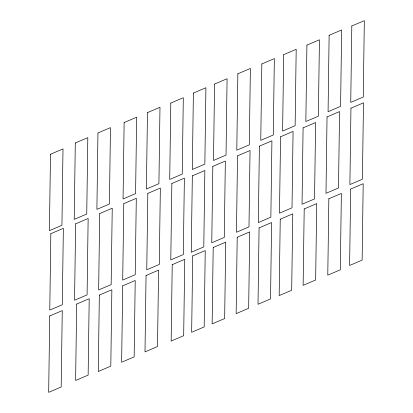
<?xml version="1.0" encoding="UTF-8"?>
<svg xmlns="http://www.w3.org/2000/svg" width="413" height="413" viewBox="0 0 413 413"><rect width="100%" height="100%" fill="white"/><g stroke="black" fill="none" stroke-linecap="round" stroke-linejoin="round"><path stroke-width="0.62" d="M50.489 154.261L49.421 230.655L61.94 225.307L63.008 148.912L50.489 154.261M49.736 315.955L48.672 392.35L61.191 387.002L62.255 310.607L49.736 315.955M50.835 233.681L49.772 310.075L62.291 304.727L63.354 228.332L50.835 233.681M75.295 142.975L74.226 219.37L86.745 214.022L87.814 137.627L75.295 142.975M75.631 223.831L74.562 300.225L87.086 294.877L88.15 218.482L75.631 223.831M76.684 304.071L75.615 380.466L88.134 375.118L89.203 298.723L76.684 304.071M97.958 132.971L96.89 209.365L109.409 204.017L110.477 127.622L97.958 132.971M99.714 213.557L98.645 289.952L111.164 284.603L112.233 208.209L99.714 213.557M99.342 295.104L98.279 371.499L110.798 366.15L111.861 289.756L99.342 295.104M124.127 122.558L123.064 198.952L135.583 193.604L136.651 117.209L124.127 122.558M123.776 203.655L122.707 280.05L135.227 274.702L136.295 198.307L123.776 203.655M122.702 285.842L121.634 362.237L134.153 356.889L135.221 280.494L122.702 285.842M147.467 112.625L146.398 189.02L158.917 183.671L159.986 107.277L147.467 112.625M146.057 275.492L144.994 351.886L157.513 346.538L158.577 270.143L146.057 275.492M147.828 193.392L146.76 269.787L159.279 264.444L160.347 188.049L147.828 193.392M170.786 103.064L169.717 179.459L182.236 174.11L183.305 97.716L170.786 103.064M171.86 183.506L170.791 259.901L183.31 254.553L184.379 178.158L171.86 183.506M172.221 264.666L171.152 341.061L183.677 335.712L184.74 259.318L172.221 264.666M193.392 93.08L192.324 169.475L204.848 164.126L205.911 87.732L193.392 93.08M192.334 175.855L191.271 252.25L203.79 246.902L204.853 170.507L192.334 175.855M192.716 255.9L191.653 332.295L204.172 326.946L205.24 250.552L192.716 255.9M212.824 166.393L211.761 242.787L224.28 237.439L225.343 161.044L212.824 166.393M214.569 84.066L213.506 160.461L226.025 155.112L227.093 78.718L214.569 84.066M213.201 247.501L212.132 323.895L224.651 318.552L225.72 242.157L213.201 247.501M237.857 73.793L236.794 150.187L249.313 144.839L250.381 68.444L237.857 73.793M237.527 155.851L236.463 232.245L248.982 226.897L250.046 150.502L237.527 155.851M237.207 237.238L236.138 313.632L248.657 308.284L249.726 231.889L237.207 237.238M259.4 146.156L258.332 222.55L270.856 217.202L271.919 140.807L259.4 146.156M259.08 227.883L258.017 304.278L270.536 298.929L271.599 222.535L259.08 227.883M261.832 63.953L260.763 140.348L273.282 134.999L274.351 58.605L261.832 63.953M280.556 136.77L279.487 213.165L292.006 207.816L293.075 131.422L280.556 136.77M280.236 219.2L279.167 295.594L291.686 290.246L292.755 213.851L280.236 219.2M283.674 54.655L282.611 131.05L295.13 125.702L296.193 49.307L283.674 54.655M303.096 127.88L302.027 204.275L314.546 198.927L315.615 122.532L303.096 127.88M304.2 208.947L303.132 285.342L315.651 279.999L316.719 203.599L304.2 208.947M306.916 45.125L305.847 121.52L318.366 116.172L319.435 39.777L306.916 45.125M327.044 116.936L325.981 193.33L338.5 187.982L339.563 111.587L327.044 116.936M329.13 35.317L328.067 111.711L340.586 106.363L341.649 29.968L329.13 35.317M328.846 198.772L327.783 275.166L340.302 269.818L341.37 193.423L328.846 198.772M351.809 25.998L350.745 102.393L363.264 97.045L364.328 20.65L351.809 25.998M350.957 108.185L349.888 184.58L362.407 179.232L363.476 102.837L350.957 108.185M350.678 189.071L349.61 265.466L362.129 260.118L363.197 183.723L350.678 189.071"/></g></svg>
